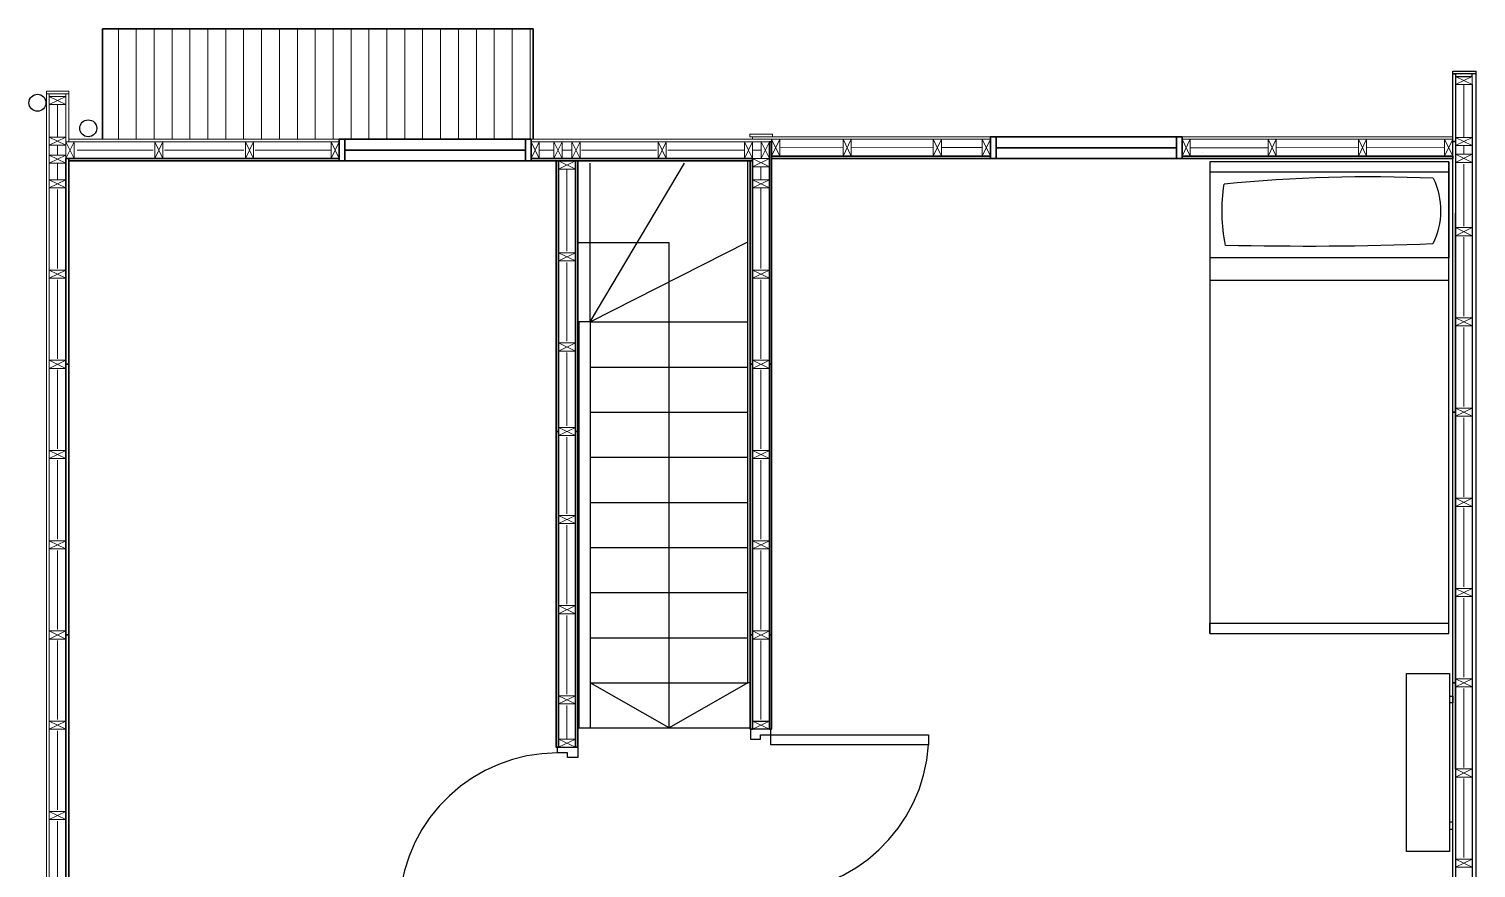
# Model space of a CAD drawing. Header units: inches. Extents: x 10.1 to 24.5, y 6.5 to 14.8.
# Drawn here: x 18.04 to 24.45, y 10.89 to 14.61 of the extents above; entities that cross this region are included whole.
import ezdxf

# ---------------------------------------------------------------- set-up
doc = ezdxf.new("R2010")
doc.units = ezdxf.units.IN
doc.header["$MEASUREMENT"] = 0
doc.linetypes.add('CENTER', pattern=[2, 1.25, -0.25, 0.25, -0.25])
for name, color, linetype, lineweight in [('A-DETL-MBND', 3, 'Continuous', 18), ('A-DETL-MCUT', 4, 'Continuous', 25), ('A-DOOR-FULL', 4, 'Continuous', 25), ('A-ELEV-MBE1', 7, 'Continuous', 35), ('A-ELEV-MBE2', 4, 'Continuous', 25), ('A-FLOR-PATT', 8, 'Continuous', 18), ('A-FURN', 8, 'Continuous', 18), ('A-SECT-MCUT', 7, 'Continuous', 35), ('A-WALL-PATT', 8, 'Continuous', 18), ('A-WALL-STUD', 3, 'Continuous', 18)]:
    doc.layers.add(name, color=color, linetype=linetype, lineweight=lineweight)
doc.layers.add('ARREDI_attrezzature', color=175, linetype='Continuous')

msp = doc.modelspace()

# ---------------------------------------------------------------- hatches: boundary and pattern name
at = {"layer": 'A-FLOR-PATT'}
h = msp.add_hatch(dxfattribs=at)
h.set_pattern_fill('LINE', color=0, scale=0.025, angle=90, style=0)
h.set_pattern_definition([(90, (-439.32296, -36.13753), (-0.079375, 5e-18), [])])
h.paths.add_polyline_path([(20.2716, 14.611), (18.3631, 14.611), (18.3631, 14.335), (20.2716, 14.335)])
h.paths.add_polyline_path([(20.2716, 14.335), (18.3631, 14.335), (18.3631, 14.122), (19.4126, 14.122), (19.4376, 14.122), (19.4376, 14.122), (20.2376, 14.122), (20.2626, 14.122), (20.2626, 14.122), (20.2716, 14.122)])

# ---------------------------------------------------------------- linework, layer by layer
at = {"color": 0}
for p, q in [((24.4365, 14.4001), (24.4365, 14.4121)), ((24.4532, 6.9011), (24.4532, 14.4231)), ((21.2446, 11.542), (21.3196, 11.542))]:
    msp.add_line(p, q, dxfattribs=at)
for p, q in [((24.1451, 10.9634), (24.1451, 11.7534)), ((24.1451, 11.7534), (24.3351, 11.7534)), ((24.3351, 11.7534), (24.3351, 10.9634)), ((24.3351, 11.6534), (24.3501, 11.6534)), ((24.3501, 11.6234), (24.3351, 11.6234)), ((24.3501, 11.6534), (24.3501, 11.6234)), ((24.3501, 11.0934), (24.3351, 11.0934)), ((24.3351, 11.0634), (24.3501, 11.0634)), ((24.3501, 11.0634), (24.3501, 11.0934)), ((24.3351, 10.9634), (24.1451, 10.9634))]:
    msp.add_line(p, q)
for points in [[(23.272, 14.0213), (23.272, 11.9313), (24.332, 11.9313), (24.332, 14.0213), (23.272, 14.0213)], [(24.332, 14.0213), (24.332, 13.9763), (23.272, 13.9763), (23.272, 11.9313), (23.272, 11.9763), (24.332, 11.9763)], [(24.332, 14.0213), (24.332, 13.5968), (23.272, 13.5968), (23.272, 13.4965), (24.332, 13.4965), (24.332, 13.5968)], [(24.332, 13.9763), (24.332, 13.9763)]]:
    msp.add_lwpolyline(points)
for points in [[(24.2633, 13.949, -0.232516), (24.261, 13.6576, -0.015549), (23.3417, 13.6514, -0.088763), (23.3362, 13.9226, -0.941692)], [(24.2633, 13.949, 0.0362), (23.3362, 13.9226, 0.372331)]]:
    msp.add_lwpolyline(points, format="xyb")
at = {"layer": 'A-DETL-MBND', "color": 0}
msp.add_line((18.1147, 14.324), (18.1147, 14.335), dxfattribs=at)
for points in [[(18.1147, 14.335), (18.2126, 14.335), (18.2126, 14.324), (18.1147, 14.324)], [(19.4126, 14.111), (18.2126, 14.111), (18.2126, 14.122), (19.4126, 14.122)]]:
    msp.add_lwpolyline(points, dxfattribs=at)
for points in [[(18.1256, 14.324), (18.1257, 7.103), (18.1147, 7.103), (18.1147, 14.324)], [(18.2006, 14.111), (18.2006, 14.324), (18.2126, 14.324), (18.2126, 14.111)], [(21.3296, 14.122), (21.3296, 14.111), (20.2626, 14.111), (20.2626, 14.122)], [(21.2335, 14.1441), (21.2335, 14.1331), (21.3335, 14.1331), (21.3335, 14.1441)], [(21.2445, 14.1221), (21.2445, 14.1331), (22.2995, 14.1331), (22.2995, 14.1221)], [(23.1495, 14.1221), (23.1495, 14.1331), (24.3495, 14.1331), (24.3495, 14.1221)]]:
    msp.add_lwpolyline(points, close=True, dxfattribs=at)
at = {"layer": 'A-DETL-MCUT', "color": 0}
for points in [[(24.4532, 14.4121), (24.3495, 14.4121), (24.3495, 14.4231), (24.4532, 14.4231)], [(24.4532, 14.4121), (24.3615, 14.4121), (24.3615, 14.4001), (24.4365, 14.4001)]]:
    msp.add_lwpolyline(points, dxfattribs=at)
for points in [[(24.3615, 14.4121), (24.3615, 14.1121), (24.3495, 14.1121), (24.3495, 14.4121)], [(24.3615, 14.1121), (24.3615, 12.9121), (24.3495, 12.9121), (24.3495, 14.1121)], [(24.3615, 12.9121), (24.3615, 11.7121), (24.3495, 11.7121), (24.3495, 12.9121)], [(24.3615, 11.7121), (24.3615, 10.5121), (24.3495, 10.5121), (24.3495, 11.7121)]]:
    msp.add_lwpolyline(points, close=True, dxfattribs=at)
at = {"layer": 'A-DOOR-FULL', "color": 0, "linetype": 'CENTER'}
for points in [[(21.3255, 11.4815), (21.3255, 11.5065), (21.2355, 11.5065), (21.2355, 11.4615), (21.2805, 11.4615), (21.2805, 11.4815), (21.3255, 11.4815)], [(20.3796, 11.401), (20.3796, 11.426), (20.4696, 11.426), (20.4696, 11.381), (20.4246, 11.381), (20.4246, 11.401), (20.3796, 11.401)], [(22.0255, 11.4365), (21.3255, 11.4365), (21.3255, 11.4815), (22.0255, 11.4815), (22.0255, 11.4365)]]:
    msp.add_lwpolyline(points, dxfattribs=at)
for centre, start, end in [((21.3244, 11.4841), 270.08643, 356.10934), ((20.3806, 10.6983), 90.08643, 176.10934)]:
    msp.add_arc(centre, 0.7027, start, end, dxfattribs=at)
at = {"layer": 'A-ELEV-MBE1', "color": 0}
for p, q in [((19.4376, 14.122), (20.2376, 14.122)), ((23.1495, 14.1331), (22.2995, 14.1331)), ((19.4376, 14.074), (20.2376, 14.074)), ((19.4376, 14.026), (20.2376, 14.026)), ((23.1495, 14.0371), (22.2995, 14.0371))]:
    msp.add_line(p, q, dxfattribs=at)
at = {"layer": 'A-ELEV-MBE1', "color": 0, "linetype": 'Continuous'}
msp.add_line((23.1245, 14.0846), (22.325, 14.0846), dxfattribs=at)
at = {"layer": 'A-ELEV-MBE1', "color": 0}
msp.add_lwpolyline([(20.2716, 14.122), (20.2716, 14.611), (18.3631, 14.611), (18.3631, 14.122)], dxfattribs=at)
for points in [[(19.4126, 14.122), (19.4376, 14.122), (19.4376, 14.026), (19.4126, 14.026)], [(20.2626, 14.122), (20.2376, 14.122), (20.2376, 14.026), (20.2626, 14.026)], [(22.3245, 14.0371), (22.2995, 14.0371), (22.2995, 14.1331), (22.3245, 14.1331)], [(23.1495, 14.0371), (23.1245, 14.0371), (23.1245, 14.1331), (23.1495, 14.1331)]]:
    msp.add_lwpolyline(points, close=True, dxfattribs=at)
at = {"layer": 'A-ELEV-MBE2', "color": 0}
for p, q in [((24.4365, 14.3641), (24.4365, 6.9601)), ((20.4746, 13.312), (20.4746, 12.712)), ((20.5246, 13.312), (20.5246, 12.712)), ((20.4746, 12.712), (20.4746, 11.512)), ((20.5246, 12.712), (20.5246, 11.512)), ((20.4696, 11.512), (21.2346, 11.512))]:
    msp.add_line(p, q, dxfattribs=at)
for points in [[(20.5246, 13.312), (20.5246, 14.016)], [(20.5246, 13.312), (20.9439, 14.016)], [(21.2346, 11.712), (21.2246, 11.712), (21.2246, 14.026)], [(20.8746, 12.712), (20.8746, 13.662), (20.4696, 13.662)], [(20.5246, 13.312), (21.2246, 13.6672)], [(20.5246, 13.312), (20.4746, 13.312)], [(20.5246, 13.312), (21.2246, 13.312)], [(20.5246, 13.112), (21.2246, 13.112)], [(20.5246, 12.912), (21.2246, 12.912)], [(20.5246, 12.712), (21.2246, 12.712)], [(20.8746, 11.512), (20.8746, 12.712)], [(20.5246, 12.512), (21.2246, 12.512)], [(20.5246, 12.312), (21.2246, 12.312)], [(20.5246, 12.112), (21.2246, 12.112)], [(20.5246, 11.912), (21.2246, 11.912)], [(20.5246, 11.712), (21.2246, 11.712)], [(21.2246, 11.712), (20.8746, 11.512), (20.5246, 11.712)]]:
    msp.add_lwpolyline(points, dxfattribs=at)
at = {"layer": 'A-ELEV-MBE2', "color": 0, "ltscale": 0.05}
for centre in [(18.0738, 14.2839), (18.2994, 14.1705)]:
    msp.add_circle(centre, 0.0375, dxfattribs=at)
at = {"layer": 'A-FURN', "color": 0, "linetype": 'Continuous'}
msp.add_line((23.2418, 14.062), (23.2418, 14.062), dxfattribs=at)
at = {"layer": 'A-FURN', "color": 0}
for q in [(24.3495, 13.4271), (24.3495, 11.9271)]:
    msp.add_line((24.3495, 12.6771), q, dxfattribs=at)
at = {"layer": 'A-SECT-MCUT', "color": 0}
msp.add_line((21.3296, 11.5065), (21.3196, 11.5065), dxfattribs=at)
for points in [[(21.3296, 14.111), (21.3295, 13.124), (21.3195, 13.124), (21.3196, 14.111)], [(18.2006, 13.124), (18.2006, 14.036), (18.2126, 14.036), (18.2126, 13.124)], [(18.2126, 14.036), (18.2126, 14.026), (19.4126, 14.026), (19.4126, 14.036)], [(20.2626, 14.036), (21.2446, 14.036), (21.2446, 14.026), (20.2626, 14.026)], [(20.3746, 12.826), (20.3846, 12.826), (20.3846, 14.026), (20.3746, 14.026)], [(20.4596, 12.826), (20.4696, 12.826), (20.4696, 14.026), (20.4596, 14.026)], [(21.2446, 14.026), (21.2446, 13.124), (21.2346, 13.124), (21.2346, 14.026)], [(22.2995, 14.0371), (21.3295, 14.0371), (21.3295, 14.0471), (22.2995, 14.0471)], [(24.3495, 14.0371), (23.1495, 14.0371), (23.1495, 14.0471), (24.3495, 14.0471)], [(18.2006, 11.924), (18.2006, 13.124), (18.2126, 13.124), (18.2126, 11.924)], [(21.2446, 13.124), (21.2446, 11.924), (21.2346, 11.924), (21.2346, 13.124)], [(21.3296, 13.124), (21.3296, 11.924), (21.3196, 11.924), (21.3196, 13.124)], [(20.3746, 12.826), (20.3846, 12.826), (20.3846, 11.426), (20.3746, 11.426)], [(20.4596, 12.826), (20.4696, 12.826), (20.4696, 11.426), (20.4596, 11.426)], [(18.2006, 10.724), (18.2006, 11.924), (18.2126, 11.924), (18.2126, 10.724)], [(21.2446, 11.924), (21.2446, 11.5065), (21.2346, 11.5065), (21.2346, 11.924)], [(21.3296, 11.924), (21.3296, 11.5065), (21.3196, 11.5065), (21.3196, 11.924)]]:
    msp.add_lwpolyline(points, close=True, dxfattribs=at)
at = {"layer": 'A-WALL-PATT', "color": 0, "ltscale": 0.1}
for p, q in [((24.399, 14.1301), (24.399, 14.3641)), ((18.1631, 14.131), (18.1631, 14.276)), ((18.1631, 14.052), (18.1631, 14.095)), ((18.5876, 14.0735), (18.2506, 14.0735)), ((18.9896, 14.0735), (18.6376, 14.0735)), ((19.3766, 14.0735), (19.0396, 14.0735)), ((20.3641, 14.0735), (20.2986, 14.0735)), ((20.4001, 14.0735), (20.4441, 14.0735)), ((20.8195, 14.0735), (20.4871, 14.0735)), ((21.2086, 14.0735), (20.8695, 14.0735)), ((21.2446, 14.0735), (21.2836, 14.0735)), ((21.6465, 14.0847), (21.3655, 14.0846)), ((22.0465, 14.0847), (21.6825, 14.0846)), ((22.2635, 14.0847), (22.0825, 14.0847)), ((23.5315, 14.0846), (23.1855, 14.0846)), ((23.9315, 14.0847), (23.5675, 14.0846)), ((24.3135, 14.0846), (23.9675, 14.0847)), ((24.399, 14.0551), (24.399, 14.0941)), ((18.1631, 14.016), (18.1631, 13.942)), ((21.2821, 14), (21.282, 13.942)), ((24.399, 13.7371), (24.399, 14.0121)), ((20.4221, 13.988), (20.4221, 13.626)), ((18.1631, 13.899), (18.1631, 13.549)), ((21.2821, 13.549), (21.282, 13.906)), ((24.399, 13.3371), (24.399, 13.6871)), ((20.4221, 13.576), (20.4221, 13.226)), ((18.1631, 13.499), (18.1631, 13.149)), ((21.2821, 13.149), (21.2821, 13.499)), ((24.399, 12.9371), (24.399, 13.2871)), ((20.4221, 13.176), (20.4221, 12.851)), ((18.1631, 13.099), (18.1631, 12.749)), ((21.2821, 12.749), (21.2821, 13.099)), ((24.399, 12.5371), (24.399, 12.8871)), ((20.4221, 12.801), (20.4221, 12.461)), ((18.1631, 12.699), (18.1631, 12.349)), ((21.2821, 12.349), (21.2821, 12.699)), ((24.399, 12.1371), (24.399, 12.4871)), ((20.4221, 12.411), (20.4221, 12.061)), ((18.1631, 12.299), (18.1631, 11.949)), ((21.2821, 11.949), (21.2821, 12.299)), ((24.399, 11.7371), (24.399, 12.0871)), ((20.4221, 12.011), (20.4221, 11.661)), ((18.1631, 11.899), (18.1631, 11.549)), ((21.2821, 11.549), (21.2821, 11.899)), ((24.399, 11.3371), (24.399, 11.6871)), ((20.4221, 11.611), (20.4221, 11.462)), ((18.1631, 11.499), (18.1631, 11.149)), ((24.399, 10.9371), (24.399, 11.2871)), ((18.1631, 11.0989), (18.1631, 10.7489))]:
    msp.add_line(p, q, dxfattribs=at)
at = {"layer": 'A-WALL-STUD', "color": 0}
for p, q in [((24.3615, 14.3641), (24.4365, 14.4001)), ((24.4365, 14.3641), (24.3615, 14.4001)), ((18.2006, 14.312), (18.1256, 14.276)), ((18.1256, 14.312), (18.2006, 14.276)), ((18.2006, 14.095), (18.1256, 14.131)), ((18.1256, 14.095), (18.2006, 14.131)), ((21.3655, 14.1221), (21.3295, 14.0471)), ((21.3655, 14.0471), (21.3295, 14.1221)), ((21.6825, 14.1221), (21.6465, 14.0471)), ((21.6825, 14.0471), (21.6465, 14.1221)), ((22.0825, 14.1221), (22.0465, 14.0471)), ((22.0825, 14.0471), (22.0465, 14.1221)), ((22.2995, 14.1221), (22.2635, 14.0471)), ((22.2995, 14.0471), (22.2635, 14.1221)), ((23.1855, 14.1221), (23.1495, 14.0471)), ((23.1855, 14.0471), (23.1495, 14.1221)), ((23.5675, 14.1221), (23.5315, 14.0471)), ((23.5675, 14.0471), (23.5315, 14.1221)), ((23.9675, 14.1221), (23.9315, 14.0471)), ((23.9675, 14.0471), (23.9315, 14.1221)), ((24.3495, 14.1221), (24.3135, 14.0471)), ((24.3495, 14.0471), (24.3135, 14.1221)), ((24.3615, 14.0941), (24.4365, 14.1301)), ((24.4365, 14.0941), (24.3615, 14.1301)), ((18.2006, 14.036), (18.2366, 14.111)), ((18.2006, 14.111), (18.2366, 14.036)), ((18.5946, 14.036), (18.6306, 14.111)), ((18.5946, 14.111), (18.6306, 14.036)), ((18.9966, 14.036), (19.0326, 14.111)), ((18.9966, 14.111), (19.0326, 14.036)), ((19.3766, 14.036), (19.4126, 14.111)), ((19.3766, 14.111), (19.4126, 14.036)), ((20.2626, 14.036), (20.2986, 14.111)), ((20.2626, 14.111), (20.2986, 14.036)), ((20.3641, 14.036), (20.4001, 14.111)), ((20.3641, 14.111), (20.4001, 14.036)), ((20.4801, 14.036), (20.4441, 14.111)), ((20.4801, 14.111), (20.4441, 14.036)), ((20.8265, 14.036), (20.8625, 14.111)), ((20.8265, 14.111), (20.8625, 14.036)), ((21.2086, 14.036), (21.2446, 14.111)), ((21.2086, 14.111), (21.2446, 14.036)), ((21.2836, 14.036), (21.3196, 14.111)), ((21.2836, 14.111), (21.3196, 14.036)), ((24.3615, 14.0191), (24.4365, 14.0551)), ((24.4365, 14.0191), (24.3615, 14.0551)), ((18.2006, 14.052), (18.1256, 14.016)), ((18.1256, 14.052), (18.2006, 14.016)), ((20.3846, 14.026), (20.4596, 13.99)), ((20.4596, 14.026), (20.3846, 13.99)), ((21.2446, 14.036), (21.3196, 14)), ((21.3196, 14.036), (21.2446, 14)), ((18.2006, 13.942), (18.1256, 13.906)), ((18.1256, 13.942), (18.2006, 13.906)), ((18.2006, 13.942), (18.1256, 13.906)), ((18.1256, 13.942), (18.2006, 13.906)), ((21.3195, 13.942), (21.2445, 13.906)), ((21.2445, 13.942), (21.3195, 13.906)), ((24.3615, 13.6941), (24.4365, 13.7301)), ((24.4365, 13.6941), (24.3615, 13.7301)), ((20.3846, 13.619), (20.4596, 13.583)), ((20.4596, 13.619), (20.3846, 13.583)), ((18.2006, 13.542), (18.1256, 13.506)), ((18.1256, 13.542), (18.2006, 13.506)), ((21.3196, 13.542), (21.2446, 13.506)), ((21.2446, 13.542), (21.3196, 13.506)), ((21.3196, 13.542), (21.2446, 13.506)), ((21.2446, 13.542), (21.3196, 13.506)), ((24.3615, 13.2941), (24.4365, 13.3301)), ((24.4365, 13.2941), (24.3615, 13.3301)), ((20.3846, 13.219), (20.4596, 13.183)), ((20.4596, 13.219), (20.3846, 13.183)), ((18.2006, 13.142), (18.1256, 13.106)), ((18.1256, 13.142), (18.2006, 13.106)), ((18.2246, 13.116), (18.2246, 13.116)), ((21.3195, 13.142), (21.2445, 13.106)), ((21.2445, 13.142), (21.3195, 13.106)), ((24.3615, 12.8941), (24.4365, 12.9301)), ((24.4365, 12.8941), (24.3615, 12.9301)), ((20.3846, 12.844), (20.4596, 12.808)), ((20.4596, 12.844), (20.3846, 12.808)), ((18.2006, 12.742), (18.1256, 12.706)), ((18.1256, 12.742), (18.2006, 12.706)), ((21.3196, 12.742), (21.2446, 12.706)), ((21.2446, 12.742), (21.3196, 12.706)), ((24.3615, 12.4941), (24.4365, 12.5301)), ((24.4365, 12.4941), (24.3615, 12.5301)), ((20.3846, 12.454), (20.4596, 12.418)), ((20.4596, 12.454), (20.3846, 12.418)), ((18.2006, 12.342), (18.1256, 12.306)), ((18.1256, 12.342), (18.2006, 12.306)), ((21.3196, 12.342), (21.2446, 12.306)), ((21.2446, 12.342), (21.3196, 12.306)), ((24.3615, 12.0941), (24.4365, 12.1301)), ((24.4365, 12.0941), (24.3615, 12.1301)), ((20.3846, 12.054), (20.4596, 12.018)), ((20.4596, 12.054), (20.3846, 12.018)), ((18.2006, 11.906), (18.1256, 11.942)), ((18.1256, 11.906), (18.2006, 11.942)), ((21.3196, 11.906), (21.2446, 11.942)), ((21.2446, 11.906), (21.3196, 11.942)), ((24.3615, 11.6941), (24.4365, 11.7301)), ((24.4365, 11.6941), (24.3615, 11.7301)), ((20.3846, 11.654), (20.4596, 11.618)), ((20.4596, 11.654), (20.3846, 11.618)), ((18.2006, 11.506), (18.1256, 11.542)), ((18.1256, 11.506), (18.2006, 11.542)), ((21.3196, 11.5065), (21.2446, 11.542)), ((21.2446, 11.5065), (21.3196, 11.542)), ((20.3846, 11.462), (20.4596, 11.426)), ((20.4596, 11.462), (20.3846, 11.426)), ((24.3615, 11.2941), (24.4365, 11.3301)), ((24.4365, 11.2941), (24.3615, 11.3301)), ((18.2006, 11.1059), (18.1256, 11.1419)), ((18.1256, 11.1059), (18.2006, 11.1419)), ((24.3615, 10.8941), (24.4365, 10.9301)), ((24.4365, 10.8941), (24.3615, 10.9301))]:
    msp.add_line(p, q, dxfattribs=at)
for points in [[(24.3615, 14.3641), (24.4365, 14.3641), (24.4365, 14.4001), (24.3615, 14.4001)], [(18.2006, 14.312), (18.1256, 14.312), (18.1256, 14.276), (18.2006, 14.276)], [(18.2006, 14.095), (18.1256, 14.095), (18.1256, 14.131), (18.2006, 14.131)], [(21.3655, 14.1221), (21.3655, 14.0471), (21.3295, 14.0471), (21.3295, 14.1221)], [(21.6825, 14.1221), (21.6825, 14.0471), (21.6465, 14.0471), (21.6465, 14.1221)], [(22.0825, 14.1221), (22.0825, 14.0471), (22.0465, 14.0471), (22.0465, 14.1221)], [(22.2995, 14.1221), (22.2995, 14.0471), (22.2635, 14.0471), (22.2635, 14.1221)], [(23.1855, 14.1221), (23.1855, 14.0471), (23.1495, 14.0471), (23.1495, 14.1221)], [(23.5675, 14.1221), (23.5675, 14.0471), (23.5315, 14.0471), (23.5315, 14.1221)], [(23.9675, 14.1221), (23.9675, 14.0471), (23.9315, 14.0471), (23.9315, 14.1221)], [(24.3495, 14.1221), (24.3495, 14.0471), (24.3135, 14.0471), (24.3135, 14.1221)], [(24.3615, 14.0941), (24.4365, 14.0941), (24.4365, 14.1301), (24.3615, 14.1301)], [(18.2006, 14.036), (18.2006, 14.111), (18.2366, 14.111), (18.2366, 14.036)], [(18.5946, 14.036), (18.5946, 14.111), (18.6306, 14.111), (18.6306, 14.036)], [(18.9966, 14.036), (18.9966, 14.111), (19.0326, 14.111), (19.0326, 14.036)], [(19.3766, 14.036), (19.3766, 14.111), (19.4126, 14.111), (19.4126, 14.036)], [(20.2626, 14.036), (20.2626, 14.111), (20.2986, 14.111), (20.2986, 14.036)], [(20.3641, 14.036), (20.3641, 14.111), (20.4001, 14.111), (20.4001, 14.036)], [(20.4801, 14.036), (20.4801, 14.111), (20.4441, 14.111), (20.4441, 14.036)], [(20.8265, 14.036), (20.8265, 14.111), (20.8625, 14.111), (20.8625, 14.036)], [(21.2086, 14.036), (21.2086, 14.111), (21.2446, 14.111), (21.2446, 14.036)], [(21.2836, 14.036), (21.2836, 14.111), (21.3196, 14.111), (21.3196, 14.036)], [(24.3615, 14.0191), (24.4365, 14.0191), (24.4365, 14.0551), (24.3615, 14.0551)], [(18.2006, 14.052), (18.1256, 14.052), (18.1256, 14.016), (18.2006, 14.016)], [(20.3846, 14.026), (20.4596, 14.026), (20.4596, 13.99), (20.3846, 13.99)], [(21.2446, 14.036), (21.3196, 14.036), (21.3196, 14), (21.2446, 14)], [(18.2006, 13.942), (18.1256, 13.942), (18.1256, 13.906), (18.2006, 13.906)], [(18.2006, 13.942), (18.1256, 13.942), (18.1256, 13.906), (18.2006, 13.906)], [(21.3195, 13.942), (21.2445, 13.942), (21.2445, 13.906), (21.3195, 13.906)], [(24.3615, 13.6941), (24.4365, 13.6941), (24.4365, 13.7301), (24.3615, 13.7301)], [(20.3846, 13.619), (20.4596, 13.619), (20.4596, 13.583), (20.3846, 13.583)], [(18.2006, 13.542), (18.1256, 13.542), (18.1256, 13.506), (18.2006, 13.506)], [(21.3196, 13.542), (21.2446, 13.542), (21.2446, 13.506), (21.3196, 13.506)], [(21.3196, 13.542), (21.2446, 13.542), (21.2446, 13.506), (21.3196, 13.506)], [(24.3615, 13.2941), (24.4365, 13.2941), (24.4365, 13.3301), (24.3615, 13.3301)], [(20.3846, 13.219), (20.4596, 13.219), (20.4596, 13.183), (20.3846, 13.183)], [(18.2006, 13.142), (18.1256, 13.142), (18.1256, 13.106), (18.2006, 13.106)], [(21.3195, 13.142), (21.2445, 13.142), (21.2445, 13.106), (21.3195, 13.106)], [(24.3615, 12.8941), (24.4365, 12.8941), (24.4365, 12.9301), (24.3615, 12.9301)], [(20.3846, 12.844), (20.4596, 12.844), (20.4596, 12.808), (20.3846, 12.808)], [(18.2006, 12.742), (18.1256, 12.742), (18.1256, 12.706), (18.2006, 12.706)], [(21.3196, 12.742), (21.2446, 12.742), (21.2446, 12.706), (21.3196, 12.706)], [(24.3615, 12.4941), (24.4365, 12.4941), (24.4365, 12.5301), (24.3615, 12.5301)], [(20.3846, 12.454), (20.4596, 12.454), (20.4596, 12.418), (20.3846, 12.418)], [(18.2006, 12.342), (18.1256, 12.342), (18.1256, 12.306), (18.2006, 12.306)], [(21.3196, 12.342), (21.2446, 12.342), (21.2446, 12.306), (21.3196, 12.306)], [(24.3615, 12.0941), (24.4365, 12.0941), (24.4365, 12.1301), (24.3615, 12.1301)], [(20.3846, 12.054), (20.4596, 12.054), (20.4596, 12.018), (20.3846, 12.018)], [(18.2006, 11.906), (18.1256, 11.906), (18.1256, 11.942), (18.2006, 11.942)], [(21.3196, 11.906), (21.2446, 11.906), (21.2446, 11.942), (21.3196, 11.942)], [(24.3615, 11.6941), (24.4365, 11.6941), (24.4365, 11.7301), (24.3615, 11.7301)], [(20.3846, 11.654), (20.4596, 11.654), (20.4596, 11.618), (20.3846, 11.618)], [(18.2006, 11.506), (18.1256, 11.506), (18.1256, 11.542), (18.2006, 11.542)], [(20.3846, 11.462), (20.4596, 11.462), (20.4596, 11.426), (20.3846, 11.426)], [(24.3615, 11.2941), (24.4365, 11.2941), (24.4365, 11.3301), (24.3615, 11.3301)], [(18.2006, 11.1059), (18.1256, 11.1059), (18.1256, 11.1419), (18.2006, 11.1419)], [(24.3615, 10.8941), (24.4365, 10.8941), (24.4365, 10.9301), (24.3615, 10.9301)]]:
    msp.add_lwpolyline(points, close=True, dxfattribs=at)
at = {"layer": 'ARREDI_attrezzature', "color": 0}
msp.add_line((24.3615, 11.3301), (24.3615, 13.7946), dxfattribs=at)

doc.saveas('drawing.dxf')
